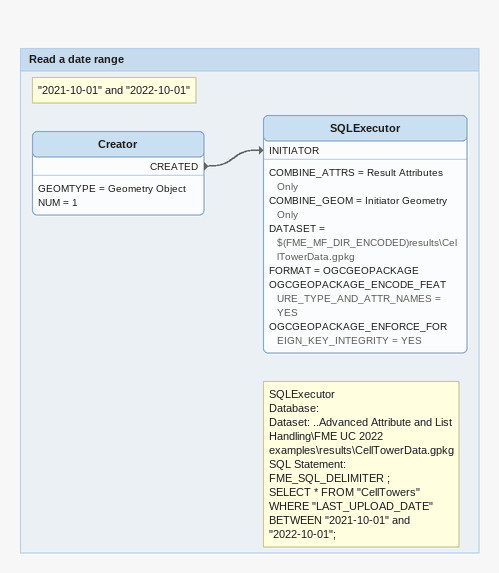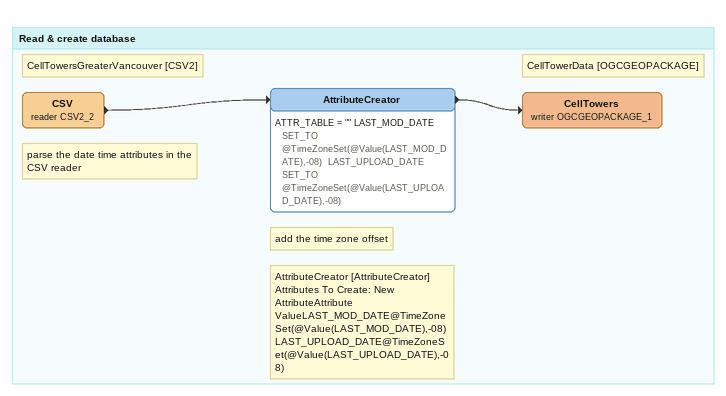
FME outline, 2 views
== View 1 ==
Bookmark: Read a date range
Note: "2021-10-01" and "2022-10-01"
Creator
    GEOMTYPE = Geometry Object
    NUM = 1
    CREATED -> SQLExecutor [INITIATOR]
Note: SQLExecutor / Database: / Dataset: ..Advanced Attribute and List Handling\FME UC 2022 examples\results\CellTowerData.gpkg / SQL Statement: FME_SQL_DELIMITER ; / SELECT * FROM "CellTowers" / WHERE "LAST_UPLOAD_DATE" BETWEEN "2021-10-01" and "2022-10-01";
SQLExecutor
    COMBINE_ATTRS = Result Attributes Only
    COMBINE_GEOM = Initiator Geometry Only
    DATASET = $(FME_MF_DIR_ENCODED)results\CellTowerData.gpkg
    FORMAT = OGCGEOPACKAGE
    OGCGEOPACKAGE_ENCODE_FEATURE_TYPE_AND_ATTR_NAMES = YES
    OGCGEOPACKAGE_ENFORCE_FOREIGN_KEY_INTEGRITY = YES

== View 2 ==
Bookmark: Read & create database
Note: parse the date time attributes in the CSV reader
Note: CellTowersGreaterVancouver [CSV2]
CSV (reader CSV2_2)
    -> AttributeCreator
Note: AttributeCreator [AttributeCreator] / Attributes To Create: New AttributeAttribute ValueLAST_MOD_DATE@TimeZoneSet(@Value(LAST_MOD_DATE),-08)LAST_UPLOAD_DATE@TimeZoneSet(@Value(LAST_UPLOAD_DATE),-08)
Note: add the time zone offset
AttributeCreator
    ATTR_TABLE = "" LAST_MOD_DATE SET_TO @TimeZoneSet(@Value(LAST_MOD_DATE),-08)  LAST_UPLOAD_DATE SET_TO @TimeZoneSet(@Value(LAST_UPLOAD_DATE),-08)
    -> CellTowers (writer OGCGEOPACKAGE_1)
Note: CellTowerData [OGCGEOPACKAGE]
CellTowers (writer OGCGEOPACKAGE_1)
